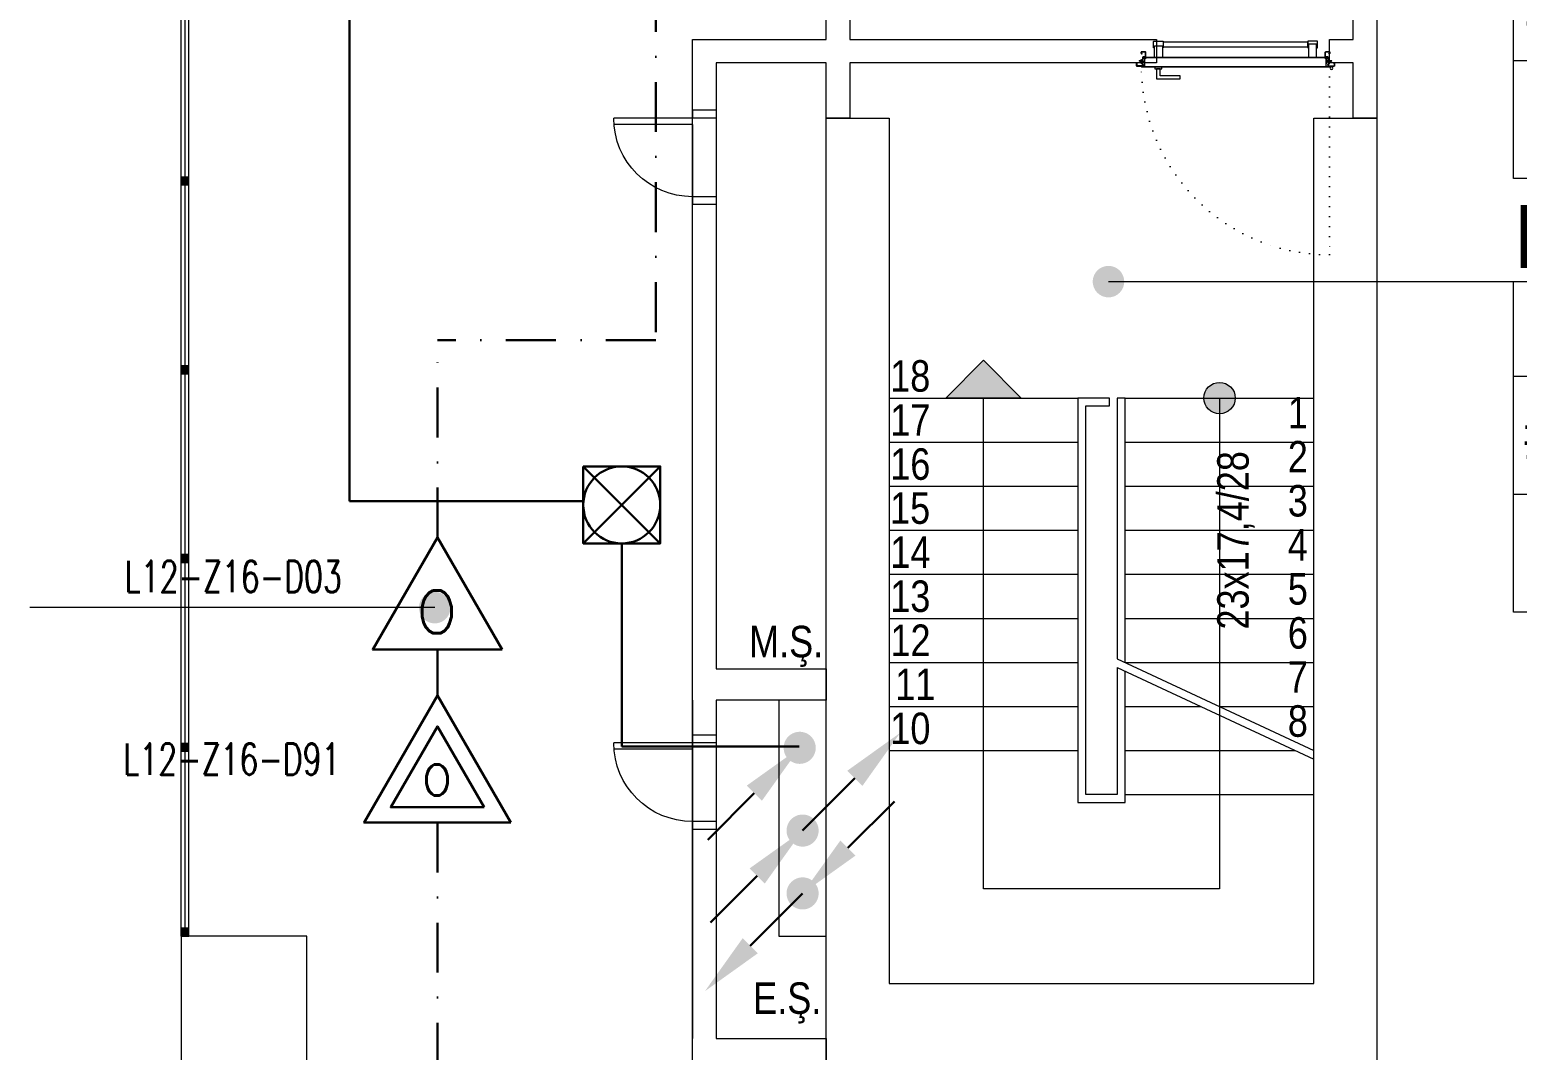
# Model space of a CAD drawing. Header units: metres. Extents: x -19121 to 152404, y -12107 to 29421.
# Drawn here: x 89964 to 90909, y 2407 to 3056 of the extents above; entities that cross this region are included whole.
import ezdxf
from ezdxf.enums import TextEntityAlignment as Align

# ---------------------------------------------------------------- set-up
doc = ezdxf.new("R2010")
doc.units = ezdxf.units.M
doc.header["$LTSCALE"] = 50
doc.header["$MEASUREMENT"] = 0
doc.linetypes.add('DASHDOT', pattern=[25.4, 12.7, -6.35, 0, -6.35])
doc.linetypes.add('DOT2', pattern=[0.125, 0, -0.125])
doc.layers.get('0').update_dxf_attribs({"color": 9, "lineweight": 9})
for name, color, linetype, lineweight in [('00', 9, 'Continuous', 9), ('01', 9, 'Continuous', 9), ('06D', 9, 'Continuous', 9), ('10', 9, 'Continuous', 9), ('14', 9, 'Continuous', 9), ('15', 9, 'Continuous', 9), ('19', 9, 'Continuous', 9), ('20', 9, 'DOT2', 9), ('21', 9, 'Continuous', 9), ('21_mahal200', 9, 'Continuous', 9), ('E-ASMA TAVAN DUMAN DEDEKTÖRÜ', 7, 'Continuous', 30), ('E-DEDEKTÖR NUMARALARI', 20, 'Continuous', 30), ('E-DUVAR TİPİ FLAŞÖR', 7, 'Continuous', 30), ('E-KABLO', 7, 'Continuous', 30), ('E-OK', 3, 'Continuous', 30), ('E-OPTİK DUMAN DEDEKTÖRÜ', 7, 'Continuous', 30)]:
    doc.layers.add(name, color=color, linetype=linetype, lineweight=lineweight)
doc.styles.add('Arial', font='arial.ttf', dxfattribs={"height": 2.5})
doc.styles.add('E-YAZI', font='txttw.shx', dxfattribs={"height": 200})
doc.styles.add('MuuM_TEXT-STANDART', font='ARIALN.TTF')
doc.dimstyles.new('MuuM_DIM200', dxfattribs={"dimscale": 20, "dimtxt": 2, "dimasz": 1, "dimexe": 1, "dimexo": 1, "dimgap": 1, "dimtad": 1, "dimdec": 1, "dimrnd": 0.5, "dimdsep": 46, "dimtxsty": 'MuuM_TEXT-STANDART', "dimblk": 'ARCHTICK', "dimcen": 0, "dimdle": 0.15, "dimclrd": 256, "dimclre": 256, "dimclrt": 256, "dimadec": 0, "dimazin": 0, "dimtfac": 5, "dimtdec": 1, "dimtix": 1, "dimtmove": 2, "dimatfit": 3, "dimldrblk": 'DOT', "dimfxl": 3, "dimfxlon": 1, "dimtolj": 1, "dimlwd": -1, "dimlwe": -1, "dimarcsym": 0})

# ---------------------------------------------------------------- blocks, each defined once
blk = doc.blocks.new('100_OPTİK DUMAN DEDEKTÖRÜ 085')
at = {"layer": 'E-OPTİK DUMAN DEDEKTÖRÜ', "color": 4}
blk.add_lwpolyline([(2.059, 0), (0, 3.566), (-2.059, 0)], close=True, dxfattribs=at)
at = {"layer": 'E-OPTİK DUMAN DEDEKTÖRÜ', "color": 3, "style": 'E-YAZI'}
blk.add_text('O', height=1.36, dxfattribs=at).set_placement((-0.022, 1.201), align=Align.MIDDLE)
blk = doc.blocks.new('100_DUVAR TİPİ FLAŞÖR 085')
at = {"layer": 'E-DUVAR TİPİ FLAŞÖR', "color": 4}
blk.add_line((-1.224, 2.448), (1.224, 0), dxfattribs=at)
blk.add_lwpolyline([(-1.224, 0), (-1.224, 2.448), (1.224, 2.448), (1.224, 0)], close=True, dxfattribs=at)
blk.add_lwpolyline([(1.224, 2.448), (-1.224, 0)], dxfattribs=at)
blk.add_circle((0, 1.224), 1.224, dxfattribs=at)
blk = doc.blocks.new('100_ASMA TAVAN DUMAN DEDEKTÖRÜ 085')
at = {"layer": 'E-ASMA TAVAN DUMAN DEDEKTÖRÜ', "color": 4}
blk.add_lwpolyline([(2.33, 0), (0, 4.036), (-2.33, 0)], close=True, dxfattribs=at)
at = {"layer": 'E-ASMA TAVAN DUMAN DEDEKTÖRÜ', "color": 3}
blk.add_lwpolyline([(1.482, 0.49), (0, 3.057), (-1.482, 0.49)], close=True, dxfattribs=at)
at = {"layer": 'E-ASMA TAVAN DUMAN DEDEKTÖRÜ', "color": 3, "style": 'E-YAZI'}
blk.add_text('O', height=0.979, dxfattribs=at).set_placement((-0.016, 1.354), align=Align.MIDDLE)
blk = doc.blocks.new('*U240')
at = {"layer": 'E-OK', "color": 3, "linetype": 'Continuous'}
for p, q in [((84.9, 84.8), (172.1, 172)), ((-97.8, -97.7), (0, 0))]:
    blk.add_line(p, q, dxfattribs=at)
at = {"layer": 'E-OK', "color": 4, "linetype": 'Continuous', "const_width": 30}
blk.add_lwpolyline([(-15, 0, 1), (15, 0, 1)], format="xyb", close=True, dxfattribs=at)
at = {"layer": 'E-OK', "color": 3, "linetype": 'Continuous'}
for points in [[(99, 70.7), (70.7, 99), (0, 0)], [(-83.6, -111.9), (-111.9, -83.6), (-182.7, -182.5)]]:
    blk.add_solid(points, dxfattribs=at)
blk = doc.blocks.new('*U241')
at = {"layer": 'E-OK', "color": 3, "linetype": 'Continuous'}
blk.add_line((84.9, 84.8), (172.1, 172), dxfattribs=at)
at = {"layer": 'E-OK', "color": 4, "linetype": 'Continuous', "const_width": 30}
blk.add_lwpolyline([(-15, 0, 1), (15, 0, 1)], format="xyb", close=True, dxfattribs=at)
at = {"layer": 'E-OK', "color": 3, "linetype": 'Continuous'}
blk.add_solid([(99, 70.7), (70.7, 99), (0, 0)], dxfattribs=at)
blk = doc.blocks.new('p-kolon_80x80')
blk.add_lwpolyline([(-40, -40), (40, -40), (40, 40), (-40, 40)], close=True)
blk = doc.blocks.new('1.Bod.Ara.Sitatik Elk')
at = {"layer": '01'}
blk.add_lwpolyline([(6510, -5630), (6510, -5630), (6510, -5630), (6510, -6180), (6780, -6180), (6780, -5630), (6780, -5630), (6780, -5630), (6820, -5630), (6820, -6230), (6470, -6230), (6470, -5630), (6510, -5630)], dxfattribs=at)
blk.add_blockref('p-kolon_80x80', (6100, -6190), dxfattribs=at)
blk = doc.blocks.new('_ArchTick')
at = {"color": 0, "linetype": 'ByBlock', "const_width": 0.15}
blk.add_lwpolyline([(-0.5, -0.5), (0.5, 0.5)], dxfattribs=at)
blk = doc.blocks.new('_Dot')
at = {"color": 0, "linetype": 'ByBlock', "lineweight": -2}
blk.add_line((-0.5, 0), (-1, 0), dxfattribs=at)
at = {"color": 0, "linetype": 'ByBlock', "const_width": 0.5}
blk.add_lwpolyline([(-0.25, 0, 1), (0.25, 0, 1)], format="xyb", close=True, dxfattribs=at)
blk = doc.blocks.new('0_roomno2')
blk.add_lwpolyline([(19.375, -10.5), (0, -10.5), (0, 0), (19.375, 0)], close=True)
for points in [[(0, -3), (19.375, -3)], [(8.125, -3), (8.125, -10.5)], [(11.875, -3), (11.875, -10.5)], [(15.625, -3), (15.625, -10.5)], [(0, -6.75), (8.125, -6.75)]]:
    blk.add_lwpolyline(points)
at = {"style": 'MuuM_TEXT-STANDART', "width": 0.6}
blk.add_text('H:', height=1.5, dxfattribs=at).set_placement((0.35, -8.608), align=Align.MIDDLE_LEFT)
at = {"style": 'Arial'}
blk.add_attdef('ODANO', (0, 1.17), '', height=2, dxfattribs=at)
blk.add_attdef('MEKANADI', text='', height=2, dxfattribs=at).set_placement((0.35, -3), align=Align.BOTTOM_LEFT)
at = {"style": 'MuuM_TEXT-STANDART', "width": 0.6}
for tag, p in [('YER01', (10, -4.5)), ('TAVAN01', (13.75, -4.5)), ('DUVAR01', (17.5, -4.5)), ('YER02', (10, -6.75)), ('TAVAN02', (13.75, -6.75)), ('DUVAR02', (17.5, -6.75)), ('YER03', (10, -9)), ('TAVAN03', (13.75, -9)), ('DUVAR03', (17.5, -9))]:
    blk.add_attdef(tag, text='', height=1.5, dxfattribs=at).set_placement(p, align=Align.MIDDLE_CENTER)
for tag, p in [('M2', (0.35, -4.875)), ('TEMIZTAVANYUKSEKLIGI', (1.8, -8.608))]:
    blk.add_attdef(tag, text='', height=1.5, dxfattribs=at).set_placement(p, align=Align.MIDDLE_LEFT)
blk = doc.blocks.new('*U19')
at = {"ltscale": 15}
for p, q in [((-25, 1), (-26, 0)), ((-25, -1), (-26, 0)), ((-23, 1), (-25, 1)), ((-23, 1), (-23, -2)), ((-21, -3), (-18, 3)), ((-21, -3), (-18, 3)), ((-20, -3), (-17, 3)), ((-20, -3), (-16, 3)), ((-18, -3), (-15, 3)), ((-18, -3), (-15, 3)), ((-18, 1), (-18, 2)), ((-17, -3), (-14, 3)), ((-17, -3), (-13, 3)), ((-17, 1), (-17, 2)), ((-15, -3), (-12, 3)), ((-15, -3), (-12, 3)), ((-15, 1), (-15, 2)), ((-14, -3), (-11, 3)), ((-14, -3), (-10, 3)), ((-14, 1), (-14, 2)), ((-12, -3), (-9, 3)), ((-12, -3), (-9, 3)), ((-12, 1), (-12, 2)), ((-11, -3), (-8, 3)), ((-11, -3), (-7, 3)), ((-11, 1), (-11, 2)), ((-9, -3), (-6, 3)), ((-9, -3), (-6, 3)), ((-9, 1), (-9, 2)), ((-8, -3), (-4, 3)), ((-8, -3), (-5, 3)), ((-8, 1), (-8, 2)), ((-6, -3), (-3, 3)), ((-6, -3), (-3, 3)), ((-6, 1), (-6, 2)), ((-5, -3), (-1, 3)), ((-5, -3), (-2, 3)), ((-5, 1), (-5, 2)), ((-3, 1), (-3, 2)), ((0, 4), (-2, 1)), ((-2, 1), (-2, 2)), ((0, 0), (-1, 0)), ((-25, -1), (-23, -2)), ((-9, -2), (-23, -2)), ((-21, -3), (-21, -2)), ((-20, -3), (-19, -2)), ((-20, -2), (-19, -2)), ((-19, -2), (-18, -2)), ((-18, -3), (-18, -2)), ((-17, -3), (-16, -2)), ((-17, -2), (-16, -2)), ((-16, -2), (-15, -2)), ((-15, -3), (-15, -2)), ((-14, -3), (-13, -2)), ((-14, -2), (-13, -2)), ((-13, -2), (-12, -2)), ((-12, -3), (-12, -2)), ((-11, -3), (-10, -2)), ((-11, -2), (-10, -2)), ((-10, -2), (-9, -2)), ((-9, -3), (-9, -2)), ((-8, -2), (-7, -2)), ((-8, -3), (-7, -2)), ((-7, -2), (-6, -2)), ((-6, -3), (-6, -2)), ((-5, -2), (-4, -2)), ((-5, -3), (-4, -2)), ((-4, -2), (-2, -2)), ((0, -4), (-2, -2)), ((0, 0), (-1, 0))]:
    blk.add_line(p, q, dxfattribs=at)
for p, q in [((-7, 1), (-23, 1)), ((-17, 1), (-19, 1)), ((-16, 1), (-17, 1)), ((-14, 1), (-16, 1)), ((-13, 1), (-14, 1)), ((-11, 1), (-13, 1)), ((-10, 1), (-11, 1)), ((-8, 1), (-10, 1)), ((-7, 1), (-8, 1)), ((-5, 1), (-7, 1)), ((-4, 1), (-5, 1)), ((-2, 1), (-4, 1)), ((-2, 1), (-2, 1)), ((0, 0), (0, 4)), ((-2, -2), (-2, -2)), ((0, 0), (0, -4))]:
    blk.add_line(p, q)
for centre, radius, start, end in [((-26, 4), 3.92, 274.361, 322.1025), ((-26, -4), 3.92, 37.8975, 85.639), ((-18, 3), 0.0971, 330.3204, 150.3204), ((-17, 3), 0.0971, 330.3204, 150.3204), ((-15, 3), 0.0971, 330.3204, 150.3204), ((-14, 3), 0.0971, 330.3204, 150.3204), ((-12, 3), 0.0971, 330.3204, 150.3204), ((-11, 3), 0.0971, 330.3204, 150.3204), ((-9, 3), 0.0971, 330.3204, 150.3204), ((-8, 3), 0.0971, 330.3204, 150.3204), ((-6, 3), 0.0971, 330.3204, 150.3204), ((-5, 3), 0.0971, 330.3204, 150.3204), ((-3, 3), 0.0971, 330.3204, 150.3204), ((-2, 3), 0.0971, 330.3204, 150.3204), ((-1, 0), 0.486, 90, 270), ((0, 4), 0.25, 0, 150.0864), ((-21, -3), 0.0971, 150.3204, 330.3204), ((-20, -3), 0.0971, 150.3204, 330.3204), ((-18, -3), 0.0971, 150.3204, 330.3204), ((-17, -3), 0.0971, 150.3204, 330.3204), ((-15, -3), 0.0971, 150.3204, 330.3204), ((-14, -3), 0.0971, 150.3204, 330.3204), ((-12, -3), 0.0971, 150.3204, 330.3204), ((-11, -3), 0.0971, 150.3204, 330.3204), ((-9, -3), 0.0971, 150.3204, 330.3204), ((-8, -3), 0.0971, 150.3204, 330.3204), ((-6, -3), 0.0971, 150.3204, 330.3204), ((-5, -3), 0.0971, 150.3204, 330.3204), ((0, -4), 0.25, 209.9136, 0)]:
    blk.add_arc(centre, radius, start, end, dxfattribs=at)
blk = doc.blocks.new('conta')
at = {"ltscale": 10}
for p, q in [((-2649.9, 5345.5), (-2649.8, 5345.6)), ((-2649.9, 5344.5), (-2649.8, 5344.3)), ((-2649.8, 5344.3), (-2649.7, 5344.3)), ((-2649.7, 5345.4), (-2649.3, 5345.4)), ((-2649.2, 5345.4), (-2649.1, 5345.5)), ((-2649, 5344), (-2648.8, 5343.8)), ((-2648.9, 5344.1), (-2648.7, 5343.9)), ((-2648.8, 5345.1), (-2648.6, 5345.3)), ((-2648.8, 5344.9), (-2648.6, 5345.2)), ((-2648.7, 5343.8), (-2648.7, 5343.8)), ((-2648.6, 5345.3), (-2648.6, 5345.3))]:
    blk.add_line(p, q, dxfattribs=at)
for centre, radius, start, end in [((-2649.8, 5345.5), 0.05, 140.6345, 188.9372), ((-2653, 5345), 3.19, 350.4674, 8.9372), ((-2649.9, 5344.5), 0.02, 170.4674, 213.7451), ((-2649.7, 5345.6), 0.0696, 22.2428, 159.258), ((-2650.9, 5345), 1.24, 340.3382, 16.7772), ((-2649.7, 5344.6), 0.03, 160.3382, 273.2666), ((-2649.7, 5345.4), 0.03, 90, 196.7772), ((-2649.6, 5341.5), 3.01, 80.4362, 93.2666), ((-2649.3, 5345.5), 0.05, 270, 303.0062), ((-2649.2, 5344.1), 0.231, 353.9571, 81.9004), ((-2649.1, 5345.5), 0.03, 4.7972, 123.0062), ((-2649.1, 5344.5), 0.03, 260.4362, 338.7066), ((-2651.2, 5344.8), 2.33, 7.5897, 18.7951), ((-2649, 5345.6), 0.05, 18.7951, 42.1429), ((-2650.2, 5345), 1.27, 338.7066, 23.0418), ((-2648.9, 5344.1), 0.1, 173.9571, 217.2653), ((-2648.8, 5345.1), 0.05, 187.5897, 322.7347), ((-2658.2, 5345.2), 9.36, 353.6857, 357.8537), ((-2648.8, 5344.2), 0.1, 173.6857, 217.2653), ((-2648.8, 5344.8), 0.05, 142.7347, 180.2669), ((-2648.7, 5343.8), 0.05, 217.2653, 307.2653), ((-2648.7, 5343.8), 0.05, 307.2653, 37.2653), ((-2648.6, 5345.3), 0.05, 52.7347, 142.7347), ((-2648.6, 5345.3), 0.05, 322.7347, 52.7347)]:
    blk.add_arc(centre, radius, start, end, dxfattribs=at)
for points, knots in [([(-2649, 5345.6), (-2649, 5345.6), (-2649.1, 5345.7), (-2649.2, 5345.4), (-2649.3, 5345.7), (-2649.4, 5345.5), (-2649.5, 5345.7), (-2649.6, 5345.5), (-2649.7, 5345.6), (-2649.7, 5345.6)], [0.0086373, 0.0086373, 0.0086373, 0.0086373, 0.1097304, 0.3133405, 0.4430081, 0.5658764, 0.7165186, 0.8527974, 0.9648495, 0.9648495, 0.9648495, 0.9648495]), ([(-2649.7, 5344.3), (-2649.7, 5344.3), (-2649.7, 5344.5), (-2649.6, 5344.3), (-2649.3, 5344.4), (-2649.2, 5344.4), (-2649.2, 5344.4)], [0, 0, 0, 0, 0.1008757, 0.3841126, 0.5436166, 0.6906785, 0.6906785, 0.6906785, 0.6906785])]:
    blk.add_open_spline(points, degree=3, knots=knots, dxfattribs=at)
blk = doc.blocks.new('p-yn_sackasa')
at = {"layer": '10', "linetype": 'Continuous'}
for p, q in [((-2.19, 0), (-2.19, -0.15)), ((0, 6.16), (0, 6.9)), ((0.01, 6.9), (0.01, 6.15)), ((0.14, 6.9), (0.14, 6.16)), ((0.15, 6.9), (0.15, 6.16)), ((2.69, 7.16), (0.26, 7.16)), ((2.69, 7.15), (0.26, 7.15)), ((2.69, 7.02), (0.26, 7.02)), ((0.26, 7.01), (2.69, 7.01)), ((0.26, 6.05), (0.76, 6.05)), ((0.75, 6.04), (0.26, 6.04)), ((0.26, 5.91), (0.75, 5.91)), ((0.76, 5.9), (0.26, 5.9)), ((0.67, -0.71), (0.67, 2.27)), ((0.69, -0.71), (0.69, 2.27)), ((0.75, 5.91), (0.75, 6.04)), ((0.76, 5.9), (0.76, 6.05)), ((0.81, -0.71), (0.81, 2.27)), ((0.83, -0.71), (0.83, 2.27)), ((0.92, 2.33), (0.95, 2.32)), ((0.93, 2.34), (0.95, 2.33)), ((1.01, 2.46), (0.99, 2.47)), ((0.99, 2.46), (1.01, 2.45)), ((1.11, 2.52), (1.11, 3.73)), ((1.12, 2.52), (1.12, 3.73)), ((1.25, 3.73), (1.25, 2.52)), ((1.26, 2.52), (1.26, 3.73)), ((1.37, 3.98), (2.49, 3.98)), ((2.49, 3.97), (1.37, 3.97)), ((1.37, 3.84), (2.49, 3.84)), ((2.49, 3.83), (1.37, 3.83)), ((2.6, 3.69), (2.5, 3.36)), ((2.51, 3.35), (2.61, 3.69)), ((2.73, 3.65), (2.63, 3.32)), ((2.74, 3.64), (2.64, 3.31)), ((2.8, 3.29), (2.8, 6.9)), ((2.81, 3.29), (2.81, 6.9)), ((2.94, 3.29), (2.94, 6.9)), ((2.95, 3.29), (2.95, 6.9)), ((-2.95, -0.25), (-2.95, -1.75)), ((-2.94, -1.75), (-2.94, -0.25)), ((-2.81, -0.25), (-2.81, -1.75)), ((-2.8, -0.25), (-2.8, -1.75)), ((-2.19, 0), (-2.7, 0)), ((-2.2, -0.01), (-2.7, -0.01)), ((-2.2, -0.14), (-2.7, -0.14)), ((-2.19, -0.15), (-2.7, -0.15)), ((1.01, -1.85), (-2.7, -1.85)), ((1.01, -1.86), (-2.7, -1.86)), ((-2.7, -1.99), (1.01, -1.99)), ((1.01, -2), (-2.7, -2)), ((-2.2, -0.14), (-2.2, -0.01)), ((0.92, -0.77), (0.95, -0.76)), ((0.93, -0.78), (0.95, -0.77)), ((0.99, -0.89), (1.01, -0.88)), ((1.01, -0.89), (0.99, -0.91)), ((1.11, -0.96), (1.11, -1.75)), ((1.12, -0.96), (1.12, -1.75)), ((1.25, -0.96), (1.25, -1.75)), ((1.26, -0.96), (1.26, -1.75))]:
    blk.add_line(p, q, dxfattribs=at)
for points in [[(0.15, 2.14), (0.67, 2.14), (0.67, -0.54), (0.15, -0.54)], [(0.15, 2.14), (0.41, 2.14), (0.41, -0.54), (0.15, -0.54)]]:
    blk.add_lwpolyline(points, close=True, dxfattribs=at)
for centre, radius, start, end in [((0.26, 6.9), 0.261, 90, 180), ((0.26, 6.16), 0.261, 180, 270), ((0.26, 6.9), 0.249, 90, 180), ((0.26, 6.16), 0.249, 181.34499, 271.35021), ((0.26, 6.9), 0.122, 90, 180), ((0.26, 6.16), 0.122, 180, 270), ((0.26, 6.9), 0.11, 90, 180), ((0.26, 6.16), 0.11, 180, 270), ((0.89, 2.27), 0.219, 63.21528, 180), ((0.89, 2.27), 0.206, 63.21689, 180), ((0.89, 2.27), 0.0801, 63.21502, 180), ((0.89, 2.27), 0.0674, 63.21445, 180), ((1.04, 2.52), 0.206, 243.2197, 0), ((1.04, 2.52), 0.219, 243.21479, 0), ((1.04, 2.52), 0.0801, 243.22028, 0), ((1.04, 2.52), 0.0674, 243.21287, 0), ((1.37, 3.73), 0.253, 90, 180), ((1.37, 3.73), 0.24, 90, 180), ((1.37, 3.73), 0.114, 90, 180), ((1.37, 3.73), 0.101, 90, 180), ((2.49, 3.72), 0.261, 342.86025, 90), ((2.49, 3.72), 0.249, 342.86129, 90), ((2.49, 3.72), 0.122, 342.86074, 90), ((2.49, 3.72), 0.11, 342.86215, 90), ((2.72, 3.29), 0.232, 162.8601, 0), ((2.72, 3.29), 0.219, 162.86127, 0), ((2.72, 3.29), 0.0927, 162.86053, 0), ((2.72, 3.29), 0.0801, 162.86241, 0), ((2.69, 6.9), 0.261, 0, 90), ((2.69, 6.9), 0.249, 0, 90), ((2.69, 6.9), 0.122, 0, 90), ((2.69, 6.9), 0.11, 0, 90), ((-2.7, -0.25), 0.253, 90, 180), ((-2.7, -1.75), 0.253, 180, 270), ((-2.7, -0.25), 0.24, 90, 180), ((-2.7, -1.75), 0.24, 180, 270), ((-2.7, -0.25), 0.114, 90, 180), ((-2.7, -1.75), 0.114, 180, 270), ((-2.7, -0.25), 0.101, 90, 180), ((-2.7, -1.75), 0.101, 180, 270), ((0.89, -0.71), 0.219, 180, 296.78496), ((0.89, -0.71), 0.206, 180, 296.78515), ((0.89, -0.71), 0.0801, 180, 296.78498), ((0.89, -0.71), 0.0674, 180, 180.52454), ((0.89, -0.71), 0.0674, 180, 296.78713), ((1.04, -0.96), 0.219, 0, 116.78545), ((1.04, -0.96), 0.206, 0, 116.78362), ((1.04, -0.96), 0.0801, 0, 116.78105), ((1.04, -0.96), 0.0674, 0, 116.78713), ((1.01, -1.75), 0.114, 270, 0), ((1.01, -1.75), 0.24, 270, 0), ((1.01, -1.75), 0.101, 270, 0), ((1.01, -1.75), 0.253, 270, 0)]:
    blk.add_arc(centre, radius, start, end, dxfattribs=at)
at = {"layer": '10', "xscale": 0.0842696629213483, "yscale": 0.0842696629213483, "zscale": 0.0842696629213483}
blk.add_blockref('*U19', (0.95, 1.35), dxfattribs=at)
at = {"layer": '14', "xscale": -0.7887640449438696, "yscale": 0.7887640449438696, "zscale": 0.7887640449438204, "rotation": 90}
blk.add_blockref('conta', (4217.78, -2086.42), dxfattribs=at)
blk = doc.blocks.new('*U372')
at = {"layer": '06D'}
for points in [[(8.5, 9.56), (7.87, 9.56), (7.87, 13.56, -0.414214), (8.25, 13.93), (13.75, 13.93, -0.414214), (14.12, 13.56), (14.12, 9.56), (13.5, 9.56)], [(111.5, 9.56), (112.12, 9.56), (112.12, 13.56, 0.414214), (111.75, 13.93), (106.25, 13.93, 0.414214), (105.87, 13.56), (105.87, 9.56), (106.5, 9.56)]]:
    blk.add_lwpolyline(points, format="xyb", dxfattribs=at)
for points in [[(8.5, 12.06), (13.5, 12.06), (13.5, 3.44), (8.5, 3.44)], [(14.12, 13.31), (105.87, 13.31), (105.87, 10.18), (14.12, 10.18)], [(111.5, 10.94), (106.5, 10.94), (106.5, 3.44), (111.5, 3.44)]]:
    blk.add_lwpolyline(points, close=True, dxfattribs=at)
for points in [[(110.12, -3.81), (110.12, -10.06), (95.12, -10.06), (95.12, -8.19), (107.87, -8.19), (107.87, -8.19), (107.87, -3.81), (110.12, -3.81)], [(111.2, -2.56), (111.2, -3.81), (106.8, -3.81), (106.8, -2.56), (111.2, -2.56)]]:
    blk.add_lwpolyline(points, dxfattribs=at)
at = {"layer": '10', "ltscale": 10}
for p, q in [((2, 1.51), (1, 1.51)), ((2, 1.31), (1, 1.31)), ((1, 0.91), (2, 0.26)), ((2, 0.26), (2, 1.76)), ((2, 1.76), (2.3, 1.76)), ((2, -0.17), (2, 0.26)), ((2.3, -2.19), (2.3, 3.34)), ((2.3, 1.76), (2.3, 0.26)), ((2.3, 0.26), (2.3, -0.17)), ((2.4, 3.44), (117.6, 3.44)), ((2.45, -2.29), (2.45, 3.24)), ((2.5, 3.29), (117.5, 3.29)), ((117.55, -2.29), (117.55, 3.24)), ((117.7, -2.19), (117.7, 3.34)), ((117.7, 1.76), (118, 1.76)), ((117.7, 1.33), (117.7, 1.76)), ((117.7, 1.76), (118, 1.76)), ((117.7, 1.33), (117.7, 1.76)), ((117.7, -0.17), (117.7, 1.33)), ((117.7, -0.17), (117.7, 1.33)), ((118, 1.76), (118, 1.33)), ((118, 1.76), (118, 1.33)), ((118, 1.33), (118, -0.17)), ((119, 0.68), (118, 1.33)), ((118, 1.33), (118, -0.17)), ((119, 0.68), (118, 1.33)), ((118, 0.28), (119, 0.28)), ((118, 0.28), (119, 0.28)), ((118, 0.08), (119, 0.08)), ((118, 0.08), (119, 0.08)), ((-1.6, -2.73), (-1.73, -2.62)), ((-1.6, -2.73), (-1.73, -2.62)), ((-1.22, -2.16), (-1.22, -2.29)), ((-1.22, -2.16), (-1.05, -2.16)), ((-1.22, -2.16), (-1.22, -2.29)), ((-1.22, -2.16), (-1.05, -2.16)), ((-1.05, -2), (-1.05, -2.43)), ((-1.05, -2), (-1.05, -2.43)), ((-0.84, -2), (-0.84, -2.43)), ((-0.84, -2), (-0.84, -2.43)), ((0.3, -2.46), (0.3, -2.34)), ((0.4, -2.24), (2.25, -2.24)), ((0.4, -2.56), (119.6, -2.56)), ((0.45, -2.41), (0.45, -2.39)), ((0.45, -2.39), (2.35, -2.39)), ((0.45, -2.41), (119.54, -2.41)), ((2.3, -0.17), (2, -0.17)), ((119.54, -2.39), (117.65, -2.39)), ((118, -0.17), (117.7, -0.17)), ((118, -0.17), (117.7, -0.17)), ((119.6, -2.24), (117.75, -2.24)), ((119.55, -2.41), (119.55, -2.39)), ((119.7, -2.46), (119.7, -2.34))]:
    blk.add_line(p, q, dxfattribs=at)
blk.add_circle((-0.95, -3.26), 0.843, dxfattribs=at)
blk.add_circle((-0.95, -3.26), 0.843, dxfattribs=at)
for centre, radius, start, end in [((2.4, 3.34), 0.1, 90, 180), ((2.5, 3.24), 0.05, 90, 180), ((117.56, 3.3), 0.141, 14.92708, 75.07292), ((-0.95, -3.26), 1.01, 105.71386, 140.5908), ((-0.95, -3.26), 1.01, 105.71386, 140.5908), ((-0.42, -2.26), 0.428, 142.37905, 203.64803), ((-0.42, -2.26), 0.428, 142.37905, 203.64803), ((-0.42, -2.26), 0.302, 119.96851, 254.44758), ((-0.42, -2.26), 0.302, 119.96851, 254.44758), ((0.4, -2.34), 0.1, 90, 180), ((0.4, -2.46), 0.1, 180, 270), ((0.45, -2.39), 0.005, 90, 180), ((0.45, -2.41), 0.005, 180, 270), ((2.25, -2.19), 0.05, 270, 0), ((2.35, -2.29), 0.1, 270, 0), ((117.65, -2.29), 0.1, 180, 270), ((117.75, -2.19), 0.05, 180, 270), ((119.54, -2.39), 0.005, 0, 90), ((119.54, -2.41), 0.005, 270, 360), ((119.6, -2.34), 0.1, 0, 90), ((119.6, -2.46), 0.1, 270, 0)]:
    blk.add_arc(centre, radius, start, end, dxfattribs=at)
at = {"layer": '20'}
blk.add_lwpolyline([(0.3, -2.4), (0.3, -121.8, 0.414214), (119.7, -2.4, -1)], format="xyb", dxfattribs=at)
blk.add_blockref('p-yn_sackasa', (0, 0))
at = {"xscale": -1}
blk.add_blockref('p-yn_sackasa', (120, 0), dxfattribs=at)
blk = doc.blocks.new('prf-10x10')
blk.add_lwpolyline([(-5, -5), (5, -5), (5, 5), (-5, 5)], close=True)
at = {"color": 255}
blk.add_solid([(-5, -5), (5, -5), (-5, 5), (5, 5)], dxfattribs=at)
at = {"layer": '10'}
blk.add_point((0, 0), dxfattribs=at)
blk = doc.blocks.new('p-dog-ser-720')
at = {"layer": '06D'}
for points in [[(0, 0), (0, 715)], [(5, 0), (5, 715)]]:
    blk.add_lwpolyline(points, dxfattribs=at)
at = {"layer": '15'}
blk.add_lwpolyline([(2.5, 0), (2.5, 715)], dxfattribs=at)
at = {"layer": '10', "xscale": 0.5, "yscale": 0.5, "rotation": 180}
for p in [(2.5, 717.5), (2.5, 600), (2.5, 480), (2.5, 360), (2.5, 240), (2.5, 120), (2.5, 2.5)]:
    blk.add_blockref('prf-10x10', p, dxfattribs=at)
blk = doc.blocks.new('ttttttttttttt')
for points in [[(3983.49, -30733.6), (3983.49, -30748.6)], [(3988.49, -30733.6), (3983.49, -30733.6)], [(3988.49, -30733.6), (3988.49, -30748.6)], [(4043.49, -30733.6), (4038.49, -30733.6)], [(4038.49, -30733.6), (4038.49, -30748.6)], [(4043.49, -30733.6), (4043.49, -30748.6)], [(3988.49, -30748.6), (3983.49, -30748.6)], [(4034.49, -30748.6), (3988.49, -30748.6)], [(4034.49, -30748.6), (4034.49, -30798.6)], [(4034.49, -30748.6), (4038.49, -30748.6)], [(4043.49, -30748.6), (4038.49, -30748.6)], [(4038.49, -30748.6), (4038.49, -30798.6)]]:
    blk.add_lwpolyline(points)
blk.add_arc((4038.49, -30748.6), 50, 180, 270)
blk = doc.blocks.new('1.Bod.Ara.Mimari Elk')
at = {"layer": '19'}
h = blk.add_hatch(color=256, dxfattribs=at)
h.dxf.hatch_style = 1
h.paths.add_polyline_path([(6594, -5808), (6546, -5808), (6570, -5783.96)])
h = blk.add_hatch(color=256, dxfattribs=at)
h.dxf.hatch_style = 1
edge = h.paths.add_edge_path()
edge.add_arc((6720, -5808), 10, 0, 360)
at = {"layer": '00'}
for points in [[(6805, -5580), (6805, -5430), (6820, -5430), (6820, -5630), (6805, -5630), (6805, -5595), (6790, -5595), (6790, -5580), (6805, -5580)], [(6385, -6009.46), (6385, -6000), (6385, -6000), (6385, -6000), (6385, -6215), (6385, -6215)]]:
    blk.add_lwpolyline(points, dxfattribs=at)
blk.add_lwpolyline([(6385, -5580), (6470, -5580), (6470, -5484.85), (6485, -5484.85), (6485, -5580), (6680, -5580), (6680, -5595), (6485, -5595), (6485, -5630), (6470, -5630), (6470, -5595), (6400, -5595), (6400, -5980), (6400, -5980), (6470, -5980), (6470, -6000), (6400, -6000), (6400, -6215), (6470, -6215), (6470, -6230), (6385, -6230), (6385, -6215), (6385, -6215), (6385, -5580)], close=True, dxfattribs=at)
at = {"layer": '06D'}
blk.add_lwpolyline([(6470, -6150), (6470, -6000), (6440, -6000), (6440, -6150), (6470, -6150)], dxfattribs=at)
at = {"layer": '19'}
blk.add_lwpolyline([(6594, -5808), (6546, -5808), (6570, -5783.96)], close=True, dxfattribs=at)
at = {"layer": '19', "linetype": 'Continuous'}
for points in [[(6510, -5808), (6630, -5808)], [(6720, -5808), (6720, -6060), (6720, -6120), (6570, -6120), (6570, -5808)], [(6655, -5979.26), (6655, -6060), (6635, -6060), (6635, -6060), (6635, -5813), (6650, -5813), (6650, -5808), (6630, -5808), (6630, -5813), (6630, -6065), (6630, -6065), (6660, -6065), (6660, -5981.59)], [(6660, -5808), (6780, -5808)], [(6510, -5836), (6630, -5836)], [(6660, -5836), (6780, -5836)], [(6510, -5864), (6630, -5864)], [(6660, -5864), (6780, -5864)], [(6510, -5892), (6630, -5892)], [(6660, -5892), (6780, -5892)], [(6510, -5920), (6630, -5920)], [(6660, -5920), (6780, -5920)], [(6510, -5948), (6630, -5948)], [(6660, -5948), (6780, -5948)], [(6655, -5973.67), (6780, -6032)], [(6510, -5976), (6630, -5976)], [(6655, -5979.26), (6780, -6037.59)], [(6660, -5976), (6780, -5976)], [(6510, -6004), (6630, -6004)], [(6660, -6004), (6708.02, -6004)], [(6720, -6004), (6780, -6004)], [(6510, -6032), (6630, -6032)], [(6660, -6032), (6768.02, -6032)], [(6660, -6060), (6780, -6060)]]:
    blk.add_lwpolyline(points, dxfattribs=at)
at = {"layer": '19'}
for points in [[(6660, -5976), (6660, -5808), (6660, -5808), (6655, -5808), (6655, -5808), (6655, -5973.67)], [(6655, -5973.67), (6780, -6032)]]:
    blk.add_lwpolyline(points, dxfattribs=at)
blk.add_circle((6720, -5808), 10, dxfattribs=at)
blk.add_blockref('p-dog-ser-720', (6060, -6150))
at = {"xscale": -1, "rotation": 270}
for p in [(37133.6, -9668.49), (37133.6, -10065.62)]:
    blk.add_blockref('ttttttttttttt', p, dxfattribs=at)
at = {"layer": '10', "xscale": -1}
blk.add_blockref('*U372', (6790.15, -5595), dxfattribs=at)
at = {"layer": '21_mahal200'}
ref = blk.add_blockref('0_roomno2', (6906.82, -5458.49), dxfattribs=dict(at, xscale=20, yscale=20, zscale=20))
ref.add_attrib('ODANO', 'B1A-15', (6906.82, -5449.84), dxfattribs={"layer": '0', "height": 40, "style": 'Arial'})
ref.add_attrib('MEKANADI', 'Y.G.H.', dxfattribs={"layer": '0', "height": 40, "style": 'Arial'}).set_placement((6913.82, -5518.49), align=Align.BOTTOM_LEFT)
ref.add_attrib('M2', '#### m2', dxfattribs={"layer": '0', "height": 30, "style": 'MuuM_TEXT-STANDART', "width": 0.6}).set_placement((6913.82, -5555.99), align=Align.MIDDLE_LEFT)
ref.add_attrib('TEMIZTAVANYUKSEKLIGI', '3.40 M', dxfattribs={"layer": '0', "height": 30, "style": 'MuuM_TEXT-STANDART', "width": 0.6}).set_placement((6942.82, -5630.65), align=Align.MIDDLE_LEFT)
ref.add_attrib('YER01', 'Y04', dxfattribs={"layer": '0', "height": 30, "style": 'MuuM_TEXT-STANDART', "width": 0.6}).set_placement((7106.82, -5548.49), align=Align.MIDDLE_CENTER)
ref.add_attrib('TAVAN01', 'T09', dxfattribs={"layer": '0', "height": 30, "style": 'MuuM_TEXT-STANDART', "width": 0.6}).set_placement((7181.82, -5548.49), align=Align.MIDDLE_CENTER)
ref.add_attrib('DUVAR01', 'D07', dxfattribs={"layer": '0', "height": 30, "style": 'MuuM_TEXT-STANDART', "width": 0.6}).set_placement((7256.82, -5548.49), align=Align.MIDDLE_CENTER)
ref = blk.add_blockref('0_roomno2', (6906.82, -5733.97), dxfattribs=dict(at, xscale=20, yscale=20, zscale=20))
ref.add_attrib('ODANO', 'B1A-16', (6906.82, -5725.32), dxfattribs={"layer": '0', "height": 40, "style": 'Arial'})
ref.add_attrib('MEKANADI', 'M03 Y.MERD.', dxfattribs={"layer": '0', "height": 40, "style": 'Arial'}).set_placement((6913.82, -5793.97), align=Align.BOTTOM_LEFT)
ref.add_attrib('M2', '##### m2', dxfattribs={"layer": '0', "height": 30, "style": 'MuuM_TEXT-STANDART', "width": 0.6}).set_placement((6913.82, -5831.47), align=Align.MIDDLE_LEFT)
ref.add_attrib('TEMIZTAVANYUKSEKLIGI', '- M', dxfattribs={"layer": '0', "height": 30, "style": 'MuuM_TEXT-STANDART', "width": 0.6}).set_placement((6942.82, -5906.12), align=Align.MIDDLE_LEFT)
ref.add_attrib('YER01', 'Y03', dxfattribs={"layer": '0', "height": 30, "style": 'MuuM_TEXT-STANDART', "width": 0.6}).set_placement((7106.82, -5823.97), align=Align.MIDDLE_CENTER)
ref.add_attrib('TAVAN01', 'T09', dxfattribs={"layer": '0', "height": 30, "style": 'MuuM_TEXT-STANDART', "width": 0.6}).set_placement((7181.82, -5823.97), align=Align.MIDDLE_CENTER)
ref.add_attrib('DUVAR01', 'D07', dxfattribs={"layer": '0', "height": 30, "style": 'MuuM_TEXT-STANDART', "width": 0.6}).set_placement((7256.82, -5823.97), align=Align.MIDDLE_CENTER)
ref.add_attrib('YER02', 'Y04', dxfattribs={"layer": '0', "height": 30, "style": 'MuuM_TEXT-STANDART', "width": 0.6}).set_placement((7106.82, -5868.97), align=Align.MIDDLE_CENTER)
at = {"layer": '21', "style": 'MuuM_TEXT-STANDART'}
for s, p in [('18', (6510.67, -5803.91)), ('17', (6510.73, -5831.91)), ('16', (6510.73, -5859.91)), ('15', (6510.59, -5887.91)), ('14', (6510.77, -5915.91)), ('13', (6510.73, -5943.91)), ('M.Ş.', (6421, -5972.72)), ('12', (6510.85, -5971.91)), ('11', (6513.88, -5999.91)), ('10', (6510.77, -6027.91)), ('E.Ş.', (6423.6, -6199.36))]:
    blk.add_text(s, height=20, dxfattribs=at).set_placement(p)
for s, p in [('1', (6776.14, -5827.24)), ('2', (6776.14, -5855.24)), ('3', (6776.14, -5883.24)), ('4', (6776.14, -5911.24)), ('5', (6776.14, -5939.24)), ('6', (6776.14, -5967.24)), ('7', (6776.14, -5995.24)), ('8', (6776.14, -6023.24))]:
    blk.add_text(s, height=20, dxfattribs=at).set_placement(p, align=Align.RIGHT)
blk.add_text('23x17,4/28', height=20, rotation=90, dxfattribs=at).set_placement((6738.53, -5841.71), align=Align.RIGHT)
at = {"layer": '21_mahal200'}
for points in [[(6649.42, -5733.97), (6906.82, -5733.97)], [(6221.2, -5941.19), (5963.8, -5941.19)]]:
    blk.add_leader(points, dimstyle='MuuM_DIM200', override={"dimasz": 1, "dimfxl": 10}, dxfattribs=at)

msp = doc.modelspace()

# ---------------------------------------------------------------- linework, layer by layer
at = {"layer": 'E-KABLO', "color": 5, "linetype": 'Continuous', "ltscale": 0.05}
for p, q in [((90166.98, 2756.5), (90166.98, 3334.87)), ((90316.31, 2756.5), (90166.98, 2756.5)), ((90340.06, 2729.65), (90340.06, 2600.66)), ((90340.06, 2600.66), (90452.78, 2600.66))]:
    msp.add_line(p, q, dxfattribs=at)
at = {"layer": 'E-KABLO', "color": 6, "linetype": 'DASHDOT', "ltscale": 0.05}
for p, q in [((90361.8, 3086.51), (90361.8, 2858.77)), ((90361.8, 2858.77), (90222.93, 2858.77)), ((90222.93, 2733.46), (90222.93, 2858.77)), ((90222.93, 2662.15), (90222.93, 2632.91)), ((90222.93, 2552.19), (90222.93, 2059.61))]:
    msp.add_line(p, q, dxfattribs=at)

# ---------------------------------------------------------------- block references
for name in ['1.Bod.Ara.Mimari Elk', '1.Bod.Ara.Sitatik Elk']:
    msp.add_blockref(name, (84000, 8630))
at = {"layer": 'E-ASMA TAVAN DUMAN DEDEKTÖRÜ', "xscale": 20, "yscale": 20, "zscale": 20}
msp.add_blockref('100_ASMA TAVAN DUMAN DEDEKTÖRÜ 085', (90222.93, 2552.19), dxfattribs=at)
at = {"layer": 'E-DUVAR TİPİ FLAŞÖR', "xscale": 20, "yscale": 20, "zscale": 20, "rotation": 270}
msp.add_blockref('100_DUVAR TİPİ FLAŞÖR 085', (90315.58, 2754.13), dxfattribs=at)
at = {"layer": 'E-OK', "xscale": -0.34, "yscale": 0.34, "zscale": 0.34}
for name, p, rotation in [('*U241', (90453.16, 2599.72), 90), ('*U240', (90455, 2547.12), 90), ('*U240', (90455, 2507.19), 270)]:
    msp.add_blockref(name, p, dxfattribs=dict(at, rotation=rotation))
at = {"layer": 'E-OPTİK DUMAN DEDEKTÖRÜ', "xscale": 20, "yscale": 20, "zscale": 20}
msp.add_blockref('100_OPTİK DUMAN DEDEKTÖRÜ 085', (90222.93, 2662.15), dxfattribs=at)

# ---------------------------------------------------------------- texts
at = {"layer": 'E-DEDEKTÖR NUMARALARI', "style": 'E-YAZI', "width": 0.7}
for s, p in [('L12-Z16-D03', (90024.14, 2698.63)), ('L12-Z16-D91', (90023.28, 2582.57))]:
    msp.add_text(s, height=20, dxfattribs=at).set_placement(p)

doc.saveas('drawing.dxf')
